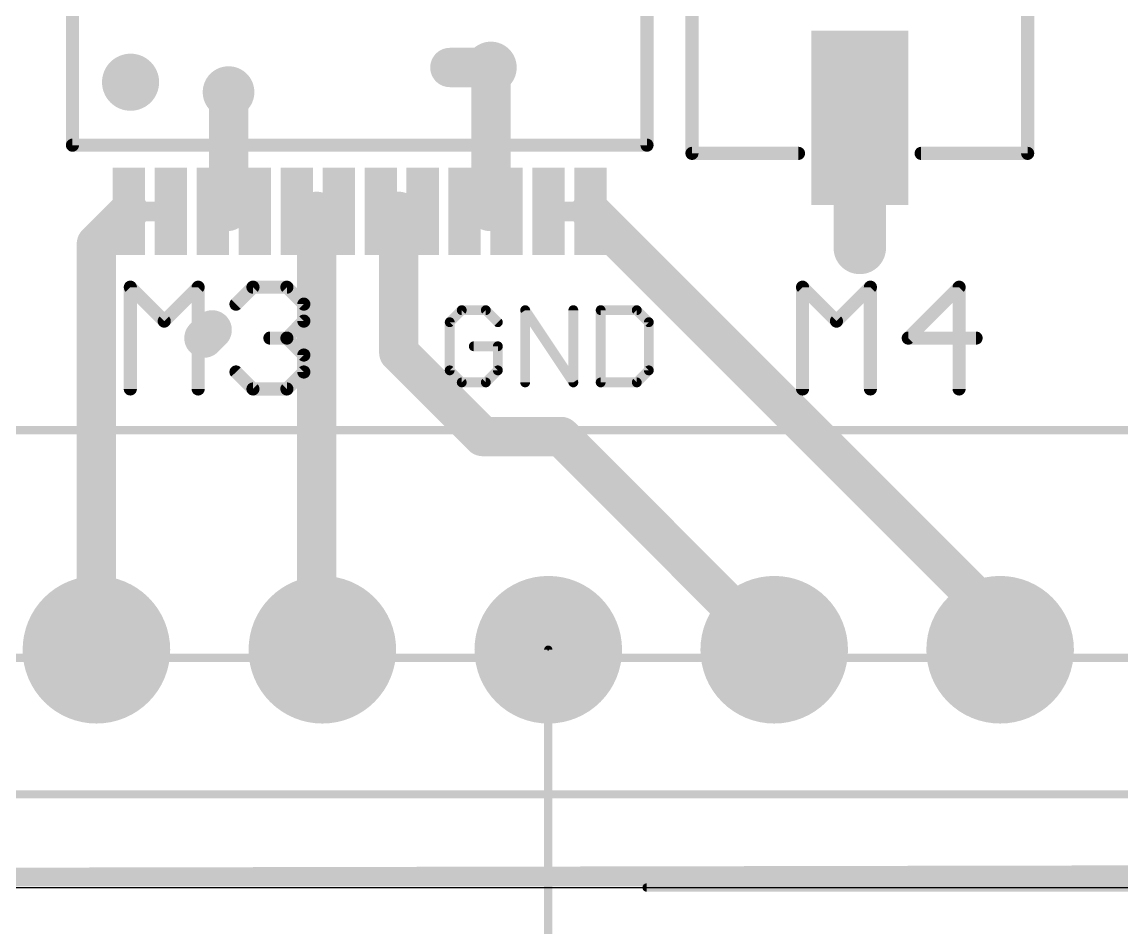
# Model space of a CAD drawing. Extents: x -5.3 to 82.2, y -21.4 to 68.5.
# Drawn here: x 26.52 to 43.56, y -1.9 to 12.13 of the extents above; entities that cross this region are included whole.
import ezdxf

# ---------------------------------------------------------------- set-up
doc = ezdxf.new("R2010")
doc.units = 0
for name, color, linetype in [('1', 12, 'CONTINUOUS'), ('16', 132, 'CONTINUOUS'), ('17', 110, 'CONTINUOUS'), ('18', 110, 'CONTINUOUS'), ('20', 40, 'CONTINUOUS'), ('21', 40, 'CONTINUOUS'), ('23', 40, 'CONTINUOUS'), ('29', 253, 'CONTINUOUS'), ('47', 253, 'CONTINUOUS')]:
    doc.layers.add(name, color=color, linetype=linetype)

# ---------------------------------------------------------------- blocks, each defined once
blk = doc.blocks.new('RECT')
blk.add_solid([(-0.5, -0.5), (0.5, -0.5), (-0.5, 0.5), (0.5, 0.5)])
blk = doc.blocks.new('ROUNDP')
at = {"const_width": 0.5}
blk.add_lwpolyline([(0, -0.25, 1), (0, 0.25, 1), (0, -0.25)], format="xyb", dxfattribs=at)
blk = doc.blocks.new('ROUNDV')
at = {"const_width": 0.5}
blk.add_lwpolyline([(0, -0.25, 1), (0, 0.25, 1), (0, -0.25)], format="xyb", dxfattribs=at)

msp = doc.modelspace()

# ---------------------------------------------------------------- linework, layer by layer
at = {"layer": '1'}
for points, const_width in [([(33.782, 9.2252), (33.782, 11.43)], 0.6096), ([(29.718, 9.2875), (29.718, 11.049)], 0.6096), ([(39.497, 10.65), (39.497, 8.636)], 0.8128), ([(29.7097, 9.2793), (29.718, 9.2875)], 0.6096), ([(29.7097, 9.202), (29.7097, 9.2793)], 0.6096), ([(28.175, 9.202), (27.671, 8.698)], 0.6096), ([(31.0854, 9.202), (31.0854, 2.4986)], 0.6096), ([(32.3553, 9.202), (32.3553, 7.0147)], 0.6096), ([(33.7588, 9.202), (33.782, 9.2252)], 0.6096), ([(35.325, 9.202), (41.671, 2.856)], 0.6096), ([(28.825, 9.202), (28.175, 9.202)], 0.3048), ([(29.7097, 9.202), (29.475, 9.202)], 0.3048), ([(30.125, 9.202), (29.7097, 9.202)], 0.3048), ([(30.775, 9.202), (31.0854, 9.202)], 0.3048), ([(31.0854, 9.202), (31.425, 9.202)], 0.3048), ([(32.3553, 9.202), (32.075, 9.202)], 0.3048), ([(32.725, 9.202), (32.3553, 9.202)], 0.3048), ([(33.375, 9.202), (33.7588, 9.202)], 0.3048), ([(33.7588, 9.202), (34.025, 9.202)], 0.3048), ([(35.325, 9.202), (34.675, 9.202)], 0.3048), ([(27.671, 8.698), (27.671, 2.413)], 0.6096), ([(32.3553, 7.0147), (33.655, 5.715)], 0.6096), ([(33.655, 5.715), (34.869, 5.715)], 0.6096), ([(34.869, 5.715), (38.171, 2.413)], 0.6096), ([(41.671, 2.856), (41.671, 2.413)], 0.6096), ([(31.0854, 2.4986), (31.171, 2.413)], 0.6096)]:
    msp.add_lwpolyline(points, dxfattribs=dict(at, const_width=const_width))
for points, const_width in [([(33.9344, 11.43, 1), (33.6296, 11.43)], 0.3048), ([(29.8704, 11.049, 1), (29.5656, 11.049)], 0.3048), ([(39.7002, 10.65, 1), (39.2938, 10.65)], 0.4064), ([(29.8621, 9.2793, 1), (29.5573, 9.2793)], 0.3048), ([(29.8258, 9.1798, 1), (29.6102, 9.3953)], 0.3048), ([(28.2828, 9.0942, 1), (28.0672, 9.3098)], 0.3048), ([(29.602, 9.387, 1), (29.8175, 9.1715)], 0.3048), ([(29.5656, 9.2875, 1), (29.8704, 9.2875)], 0.3048), ([(31.2378, 9.202, 1), (30.933, 9.202)], 0.3048), ([(32.5077, 9.202, 1), (32.2029, 9.202)], 0.3048), ([(33.6511, 9.3098, 1), (33.8666, 9.0942)], 0.3048), ([(33.6296, 9.2252, 1), (33.9344, 9.2252)], 0.3048), ([(33.8898, 9.1174, 1), (33.6742, 9.3329)], 0.3048), ([(35.4328, 9.3098, 1), (35.2172, 9.0942)], 0.3048), ([(28.175, 9.2782, 1), (28.175, 9.1258)], 0.1524), ([(28.825, 9.1258, 1), (28.825, 9.2782)], 0.1524), ([(29.475, 9.2782, 1), (29.475, 9.1258)], 0.1524), ([(29.5573, 9.202, 1), (29.8621, 9.202)], 0.3048), ([(29.7097, 9.2782, 1), (29.7097, 9.1258)], 0.1524), ([(29.7097, 9.1258, 1), (29.7097, 9.2782)], 0.1524), ([(30.125, 9.1258, 1), (30.125, 9.2782)], 0.1524), ([(30.775, 9.2782, 1), (30.775, 9.1258)], 0.1524), ([(31.0854, 9.2782, 1), (31.0854, 9.1258)], 0.1524), ([(31.0854, 9.1258, 1), (31.0854, 9.2782)], 0.1524), ([(31.425, 9.1258, 1), (31.425, 9.2782)], 0.1524), ([(32.075, 9.2782, 1), (32.075, 9.1258)], 0.1524), ([(32.3553, 9.2782, 1), (32.3553, 9.1258)], 0.1524), ([(32.3553, 9.1258, 1), (32.3553, 9.2782)], 0.1524), ([(32.725, 9.1258, 1), (32.725, 9.2782)], 0.1524), ([(33.375, 9.2782, 1), (33.375, 9.1258)], 0.1524), ([(33.7588, 9.2782, 1), (33.7588, 9.1258)], 0.1524), ([(33.7588, 9.1258, 1), (33.7588, 9.2782)], 0.1524), ([(34.025, 9.1258, 1), (34.025, 9.2782)], 0.1524), ([(34.675, 9.2782, 1), (34.675, 9.1258)], 0.1524), ([(35.325, 9.1258, 1), (35.325, 9.2782)], 0.1524), ([(27.5632, 8.8058, 1), (27.7788, 8.5902)], 0.3048), ([(27.8234, 8.698, 1), (27.5186, 8.698)], 0.3048), ([(39.2938, 8.636, 1), (39.7002, 8.636)], 0.4064), ([(32.4631, 7.1225, 1), (32.2475, 6.9069)], 0.3048), ([(32.2029, 7.0147, 1), (32.5077, 7.0147)], 0.3048), ([(33.655, 5.8674, 1), (33.655, 5.5626)], 0.3048), ([(33.5472, 5.6072, 1), (33.7628, 5.8228)], 0.3048), ([(34.9768, 5.8228, 1), (34.7612, 5.6072)], 0.3048), ([(34.869, 5.5626, 1), (34.869, 5.8674)], 0.3048), ([(41.8234, 2.856, 1), (41.5186, 2.856)], 0.3048), ([(41.5632, 2.7482, 1), (41.7788, 2.9638)], 0.3048), ([(31.1932, 2.6063, 1), (30.9777, 2.3908)], 0.3048), ([(27.5186, 2.413, 1), (27.8234, 2.413)], 0.3048), ([(30.933, 2.4986, 1), (31.2378, 2.4986)], 0.3048), ([(31.0632, 2.3052, 1), (31.2788, 2.5208)], 0.3048), ([(38.0632, 2.3052, 1), (38.2788, 2.5208)], 0.3048), ([(41.5186, 2.413, 1), (41.8234, 2.413)], 0.3048)]:
    msp.add_lwpolyline(points, format="xyb", dxfattribs=dict(at, const_width=const_width))
at = {"layer": '16'}
for points, const_width in [([(33.782, 11.43), (33.147, 11.43)], 0.6096), ([(29.464, 7.366), (29.337, 7.239)], 0.6096), ([(62.143, -1.016), (-0.254, -1.143)], 0.254)]:
    msp.add_lwpolyline(points, dxfattribs=dict(at, const_width=const_width))
at = {"layer": '16', "const_width": 0.3048}
for points in [[(33.147, 11.5824, 1), (33.147, 11.2776)], [(33.782, 11.2776, 1), (33.782, 11.5824)], [(29.5718, 7.2582, 1), (29.3562, 7.4738)], [(29.2292, 7.3468, 1), (29.4448, 7.1312)]]:
    msp.add_lwpolyline(points, format="xyb", dxfattribs=at)
at = {"layer": '20'}
msp.add_line((3, -1.27), (62, -1.27), dxfattribs=at)
at = {"layer": '21'}
for points, const_width in [([(27.3, 15.427), (27.3, 10.227)], 0.2032), ([(36.2, 10.227), (36.2, 15.427)], 0.2032), ([(36.897, 10.1), (36.897, 13.95)], 0.2032), ([(42.097, 13.95), (42.097, 10.1)], 0.2032), ([(27.3, 10.227), (36.2, 10.227)], 0.2032), ([(38.547, 10.1), (36.897, 10.1)], 0.2032), ([(42.097, 10.1), (40.447, 10.1)], 0.2032), ([(28.1963, 6.4516), (28.1963, 8.0277)], 0.2032), ([(28.1963, 8.0277), (28.7217, 7.5024)], 0.2032), ([(28.7217, 7.5024), (29.247, 8.0277)], 0.2032), ([(29.247, 8.0277), (29.247, 6.4516)], 0.2032), ([(29.8334, 7.7651), (30.0961, 8.0277)], 0.2032), ([(30.0961, 8.0277), (30.6215, 8.0277)], 0.2032), ([(30.6215, 8.0277), (30.8842, 7.7651)], 0.2032), ([(38.6103, 6.4516), (38.6103, 8.0277)], 0.2032), ([(38.6103, 8.0277), (39.1357, 7.5024)], 0.2032), ([(39.1357, 7.5024), (39.661, 8.0277)], 0.2032), ([(39.661, 8.0277), (39.661, 6.4516)], 0.2032), ([(41.0355, 8.0277), (40.2474, 7.2397)], 0.2032), ([(41.0355, 6.4516), (41.0355, 8.0277)], 0.2032), ([(30.8842, 7.7651), (30.8842, 7.5024)], 0.2032), ([(33.3304, 7.6718), (33.144, 7.4853)], 0.1524), ([(33.7033, 7.6718), (33.3304, 7.6718)], 0.1524), ([(33.8897, 7.4853), (33.7033, 7.6718)], 0.1524), ([(34.3134, 6.5532), (34.3134, 7.6718)], 0.1524), ([(34.3134, 7.6718), (35.0591, 6.5532)], 0.1524), ([(35.0591, 6.5532), (35.0591, 7.6718)], 0.1524), ([(35.4828, 7.6718), (35.4828, 6.5532)], 0.1524), ([(36.0421, 7.6718), (35.4828, 7.6718)], 0.1524), ([(36.2285, 7.4853), (36.0421, 7.6718)], 0.1524), ([(30.8842, 7.5024), (30.6215, 7.2397)], 0.2032), ([(33.144, 7.4853), (33.144, 6.7396)], 0.1524), ([(36.2285, 6.7396), (36.2285, 7.4853)], 0.1524), ([(30.6215, 7.2397), (30.3588, 7.2397)], 0.2032), ([(30.6215, 7.2397), (30.8842, 6.977)], 0.2032), ([(40.2474, 7.2397), (41.2982, 7.2397)], 0.2032), ([(33.8897, 7.1125), (33.5169, 7.1125)], 0.1524), ([(33.8897, 6.7396), (33.8897, 7.1125)], 0.1524), ([(30.8842, 6.977), (30.8842, 6.7143)], 0.2032), ([(30.0961, 6.4516), (29.8334, 6.7143)], 0.2032), ([(30.8842, 6.7143), (30.6215, 6.4516)], 0.2032), ([(33.144, 6.7396), (33.3304, 6.5532)], 0.1524), ([(33.7033, 6.5532), (33.8897, 6.7396)], 0.1524), ([(36.0421, 6.5532), (36.2285, 6.7396)], 0.1524), ([(30.6215, 6.4516), (30.0961, 6.4516)], 0.2032), ([(33.3304, 6.5532), (33.7033, 6.5532)], 0.1524), ([(35.4828, 6.5532), (36.0421, 6.5532)], 0.1524), ([(43.671, 5.813), (25.671, 5.813)], 0.127), ([(25.671, 0.173), (43.671, 0.173)], 0.127), ([(25.671, -1.187), (43.671, -1.187)], 0.127)]:
    msp.add_lwpolyline(points, dxfattribs=dict(at, const_width=const_width))
for points, const_width in [([(28.2, 10.9809, 1), (28.2, 11.4231, 1), (28.2, 10.9809)], 0.4422), ([(27.3, 10.2778, 1), (27.3, 10.1762)], 0.1016), ([(27.2492, 10.227, 1), (27.3508, 10.227)], 0.1016), ([(36.1492, 10.227, 1), (36.2508, 10.227)], 0.1016), ([(36.2, 10.1762, 1), (36.2, 10.2778)], 0.1016), ([(36.897, 10.1508, 1), (36.897, 10.0492)], 0.1016), ([(36.8462, 10.1, 1), (36.9478, 10.1)], 0.1016), ([(38.547, 10.0492, 1), (38.547, 10.1508)], 0.1016), ([(40.447, 10.1508, 1), (40.447, 10.0492)], 0.1016), ([(42.0462, 10.1, 1), (42.1478, 10.1)], 0.1016), ([(42.097, 10.0492, 1), (42.097, 10.1508)], 0.1016), ([(28.2322, 8.0637, 1), (28.1604, 7.9918)], 0.1016), ([(28.2471, 8.0277, 1), (28.1455, 8.0277)], 0.1016), ([(29.2978, 8.0277, 1), (29.1962, 8.0277)], 0.1016), ([(29.283, 7.9918, 1), (29.2111, 8.0637)], 0.1016), ([(30.0961, 8.0785, 1), (30.0961, 7.9769)], 0.1016), ([(30.1321, 7.9918, 1), (30.0602, 8.0637)], 0.1016), ([(30.6574, 8.0637, 1), (30.5856, 7.9918)], 0.1016), ([(30.6215, 7.9769, 1), (30.6215, 8.0785)], 0.1016), ([(38.6462, 8.0637, 1), (38.5744, 7.9918)], 0.1016), ([(38.6611, 8.0277, 1), (38.5595, 8.0277)], 0.1016), ([(39.7118, 8.0277, 1), (39.6102, 8.0277)], 0.1016), ([(39.697, 7.9918, 1), (39.6251, 8.0637)], 0.1016), ([(41.0863, 8.0277, 1), (40.9847, 8.0277)], 0.1016), ([(41.0714, 7.9918, 1), (40.9996, 8.0637)], 0.1016), ([(29.7975, 7.801, 1), (29.8694, 7.7291)], 0.1016), ([(30.935, 7.7651, 1), (30.8334, 7.7651)], 0.1016), ([(30.8483, 7.7291, 1), (30.9201, 7.801)], 0.1016), ([(33.3304, 7.7099, 1), (33.3304, 7.6337)], 0.0762), ([(33.3574, 7.6448, 1), (33.3035, 7.6987)], 0.0762), ([(33.7302, 7.6987, 1), (33.6763, 7.6448)], 0.0762), ([(33.7033, 7.6337, 1), (33.7033, 7.7099)], 0.0762), ([(34.3515, 7.6718, 1), (34.2753, 7.6718)], 0.0762), ([(34.3451, 7.6929, 1), (34.2817, 7.6506)], 0.0762), ([(35.0972, 7.6718, 1), (35.021, 7.6718)], 0.0762), ([(35.5209, 7.6718, 1), (35.4447, 7.6718)], 0.0762), ([(35.4828, 7.7099, 1), (35.4828, 7.6337)], 0.0762), ([(36.069, 7.6987, 1), (36.0151, 7.6448)], 0.0762), ([(36.0421, 7.6337, 1), (36.0421, 7.7099)], 0.0762), ([(28.6857, 7.5383, 1), (28.7576, 7.4664)], 0.1016), ([(28.6857, 7.4664, 1), (28.7576, 7.5383)], 0.1016), ([(30.8334, 7.5024, 1), (30.935, 7.5024)], 0.1016), ([(30.9201, 7.4664, 1), (30.8483, 7.5383)], 0.1016), ([(33.1821, 7.4853, 1), (33.1059, 7.4853)], 0.0762), ([(33.1171, 7.5123, 1), (33.1709, 7.4584)], 0.0762), ([(33.8628, 7.4584, 1), (33.9166, 7.5123)], 0.0762), ([(36.2666, 7.4853, 1), (36.1904, 7.4853)], 0.0762), ([(36.2016, 7.4584, 1), (36.2554, 7.5123)], 0.0762), ([(39.0997, 7.5383, 1), (39.1716, 7.4664)], 0.1016), ([(39.0997, 7.4664, 1), (39.1716, 7.5383)], 0.1016), ([(30.3588, 7.2905, 1), (30.3588, 7.1889)], 0.1016), ([(30.6574, 7.2756, 1), (30.5856, 7.2038)], 0.1016), ([(30.6215, 7.1889, 1), (30.6215, 7.2905)], 0.1016), ([(40.2474, 7.2905, 1), (40.2474, 7.1889)], 0.1016), ([(41.2982, 7.1889, 1), (41.2982, 7.2905)], 0.1016), ([(30.5856, 7.2756, 1), (30.6574, 7.2038)], 0.1016), ([(33.5169, 7.1506, 1), (33.5169, 7.0744)], 0.0762), ([(33.9278, 7.1125, 1), (33.8516, 7.1125)], 0.0762), ([(33.8897, 7.0744, 1), (33.8897, 7.1506)], 0.0762), ([(40.2115, 7.2756, 1), (40.2834, 7.2038)], 0.1016), ([(30.935, 6.977, 1), (30.8334, 6.977)], 0.1016), ([(30.8483, 6.9411, 1), (30.9201, 7.0129)], 0.1016), ([(29.8694, 6.7502, 1), (29.7975, 6.6784)], 0.1016), ([(30.8334, 6.7143, 1), (30.935, 6.7143)], 0.1016), ([(30.9201, 6.6784, 1), (30.8483, 6.7502)], 0.1016), ([(33.1709, 6.7666, 1), (33.1171, 6.7127)], 0.0762), ([(33.1059, 6.7396, 1), (33.1821, 6.7396)], 0.0762), ([(33.8516, 6.7396, 1), (33.9278, 6.7396)], 0.0762), ([(33.9166, 6.7127, 1), (33.8628, 6.7666)], 0.0762), ([(36.1904, 6.7396, 1), (36.2666, 6.7396)], 0.0762), ([(36.2554, 6.7127, 1), (36.2016, 6.7666)], 0.0762), ([(28.1455, 6.4516, 1), (28.2471, 6.4516)], 0.1016), ([(29.1962, 6.4516, 1), (29.2978, 6.4516)], 0.1016), ([(30.0961, 6.5024, 1), (30.0961, 6.4008)], 0.1016), ([(30.0602, 6.4157, 1), (30.1321, 6.4875)], 0.1016), ([(30.5856, 6.4875, 1), (30.6574, 6.4157)], 0.1016), ([(30.6215, 6.4008, 1), (30.6215, 6.5024)], 0.1016), ([(33.3304, 6.5913, 1), (33.3304, 6.5151)], 0.0762), ([(33.3035, 6.5263, 1), (33.3574, 6.5801)], 0.0762), ([(33.6763, 6.5801, 1), (33.7302, 6.5263)], 0.0762), ([(33.7033, 6.5151, 1), (33.7033, 6.5913)], 0.0762), ([(34.2753, 6.5532, 1), (34.3515, 6.5532)], 0.0762), ([(35.021, 6.5532, 1), (35.0972, 6.5532)], 0.0762), ([(35.0274, 6.5321, 1), (35.0908, 6.5743)], 0.0762), ([(35.4828, 6.5913, 1), (35.4828, 6.5151)], 0.0762), ([(35.4447, 6.5532, 1), (35.5209, 6.5532)], 0.0762), ([(36.0151, 6.5801, 1), (36.069, 6.5263)], 0.0762), ([(36.0421, 6.5151, 1), (36.0421, 6.5913)], 0.0762), ([(38.5595, 6.4516, 1), (38.6611, 6.4516)], 0.1016), ([(39.6102, 6.4516, 1), (39.7118, 6.4516)], 0.1016), ([(40.9847, 6.4516, 1), (41.0863, 6.4516)], 0.1016)]:
    msp.add_lwpolyline(points, format="xyb", dxfattribs=dict(at, const_width=const_width))
at = {"layer": '23'}
msp.add_point((34.671, 2.413), dxfattribs=at)
at = {"layer": '47', "const_width": 0.13}
for points in [[(34.671, 2.413), (34.671, -15.92)], [(3.556, 2.286), (73.07, 2.286)], [(36.195, -1.27), (82.087, -1.27)]]:
    msp.add_lwpolyline(points, dxfattribs=at)
at = {"layer": '47', "const_width": 0.065}
for points in [[(34.7035, 2.413, 1), (34.6385, 2.413)], [(36.195, -1.2375, 1), (36.195, -1.3025)]]:
    msp.add_lwpolyline(points, format="xyb", dxfattribs=at)

# ---------------------------------------------------------------- block references
at = {"layer": '1', "xscale": 2.6, "yscale": 1.4, "rotation": 90}
msp.add_blockref('RECT', (39.497, 10.65), dxfattribs=at)
at = {"layer": '1', "xscale": 0.4, "yscale": 1.25}
for p in [(28.175, 9.202), (28.825, 9.202), (29.475, 9.202), (30.125, 9.202), (30.775, 9.202), (31.425, 9.202), (32.075, 9.202), (32.725, 9.202), (33.375, 9.202), (34.025, 9.202), (34.675, 9.202), (35.325, 9.202)]:
    msp.add_blockref('RECT', p, dxfattribs=at)
at = {"layer": '17', "xscale": 2.1844, "yscale": 2.1844}
for p in [(27.671, 2.413), (27.671, 2.413), (31.171, 2.413), (31.171, 2.413), (34.671, 2.413), (34.671, 2.413), (38.171, 2.413), (38.171, 2.413), (41.671, 2.413), (41.671, 2.413)]:
    msp.add_blockref('ROUNDP', p, dxfattribs=at)
at = {"layer": '18', "xscale": 0.8001, "yscale": 0.8001}
for p in [(33.782, 11.43), (33.782, 11.43), (29.718, 11.049), (29.718, 11.049), (39.497, 8.636), (39.497, 8.636)]:
    msp.add_blockref('ROUNDV', p, dxfattribs=at)
at = {"layer": '29', "xscale": 2.7016, "yscale": 1.5016, "rotation": 90}
msp.add_blockref('RECT', (39.497, 10.65), dxfattribs=at)
at = {"layer": '29'}
for name, p, xscale, yscale in [('RECT', (28.175, 9.202), 0.5016, 1.3516), ('RECT', (28.825, 9.202), 0.5016, 1.3516), ('RECT', (29.475, 9.202), 0.5016, 1.3516), ('RECT', (30.125, 9.202), 0.5016, 1.3516), ('RECT', (30.775, 9.202), 0.5016, 1.3516), ('RECT', (31.425, 9.202), 0.5016, 1.3516), ('RECT', (32.075, 9.202), 0.5016, 1.3516), ('RECT', (32.725, 9.202), 0.5016, 1.3516), ('RECT', (33.375, 9.202), 0.5016, 1.3516), ('RECT', (34.025, 9.202), 0.5016, 1.3516), ('RECT', (34.675, 9.202), 0.5016, 1.3516), ('RECT', (35.325, 9.202), 0.5016, 1.3516), ('ROUNDP', (27.671, 2.413), 2.286, 2.286), ('ROUNDP', (31.171, 2.413), 2.286, 2.286), ('ROUNDP', (34.671, 2.413), 2.286, 2.286), ('ROUNDP', (38.171, 2.413), 2.286, 2.286), ('ROUNDP', (41.671, 2.413), 2.286, 2.286)]:
    msp.add_blockref(name, p, dxfattribs=dict(at, xscale=xscale, yscale=yscale))

doc.saveas('drawing.dxf')
